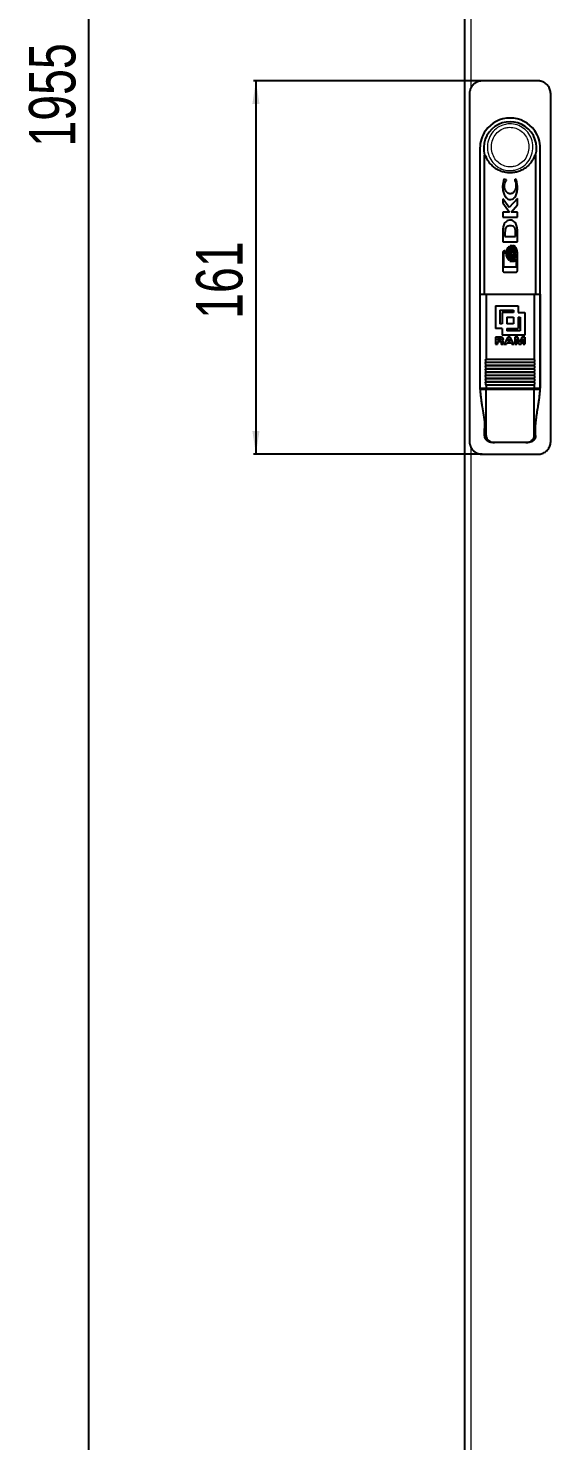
# Model space of a CAD drawing. Header units: millimetres. Extents: x -847 to 1903, y -1228 to 1043.
# Drawn here: x -847 to -622, y -619 to -10 of the extents above; entities that cross this region are included whole.
import ezdxf

# ---------------------------------------------------------------- set-up
doc = ezdxf.new("R2010")
doc.units = ezdxf.units.MM
doc.layers.add('FORMAT', color=7, linetype='Continuous')
doc.styles.add('SLDTEXTSTYLE0', font='TXT', dxfattribs={"width": 0.75})
doc.dimstyles.new('SLDDIMSTYLE0', dxfattribs={"dimtxt": 20, "dimasz": 10, "dimexe": 0, "dimexo": 0.0625, "dimgap": 5, "dimtad": 2, "dimdec": 1, "dimrnd": 1e-09, "dimzin": 12, "dimdsep": 46, "dimtxsty": 'SLDTEXTSTYLE0', "dimsah": 1, "dimcen": 0.09, "dimadec": 0, "dimazin": 3, "dimtfac": 1, "dimtofl": 0, "dimtmove": 0, "dimatfit": 3, "dimfxl": 0, "dimfrac": 2, "dimtolj": 1, "dimtzin": 12, "dimarcsym": 0})

# ---------------------------------------------------------------- blocks, each defined once
blk = doc.blocks.new('_D_1')
at = {"layer": 'FORMAT'}
for p, q in [((-658.98, 864.6), (-821.98, 864.6)), ((-820.98, -1090.4), (-820.98, 864.6)), ((-658.98, -1090.4), (-821.98, -1090.4))]:
    blk.add_line(p, q, dxfattribs=at)
for points in [[(-820.98, 864.6), (-822.52, 854.6), (-819.44, 854.6)], [(-820.98, -1090.4), (-819.44, -1080.4), (-822.52, -1080.4)]]:
    blk.add_solid(points, dxfattribs=at)
at = {"layer": 'FORMAT', "insert": (-846.76, -60.76), "char_height": 20, "attachment_point": 1, "rotation": 90, "style": 'SLDTEXTSTYLE0'}
blk.add_mtext('1955', dxfattribs=at)
blk = doc.blocks.new('_D_2')
at = {"layer": 'FORMAT'}
for p, q in [((-651.48, -32.4), (-749.98, -32.4)), ((-748.98, -32.4), (-748.98, -193.4)), ((-651.48, -193.4), (-749.98, -193.4))]:
    blk.add_line(p, q, dxfattribs=at)
for points in [[(-748.98, -32.4), (-750.52, -42.4), (-747.44, -42.4)], [(-748.98, -193.4), (-747.44, -183.4), (-750.52, -183.4)]]:
    blk.add_solid(points, dxfattribs=at)
at = {"layer": 'FORMAT', "insert": (-774.76, -135.07), "char_height": 20, "attachment_point": 1, "rotation": 90, "style": 'SLDTEXTSTYLE0'}
blk.add_mtext('161', dxfattribs=at)

msp = doc.modelspace()

# ---------------------------------------------------------------- linework, layer by layer
at = {"color": 7, "linetype": 'Continuous', "lineweight": 25}
for p, q in [((-658.97, -1090.4), (-658.97, 864.6)), ((-627.47, -32.4), (-651.47, -32.4)), ((-656.97, -37.9), (-656.97, -187.9)), ((-621.97, -187.9), (-621.97, -37.9)), ((-652.47, -61.4), (-652.47, -164.4)), ((-650.47, -124.4), (-650.47, -64.4)), ((-650.47, -64.4), (-650.47, -64.4)), ((-628.47, -64.4), (-628.47, -124.4)), ((-628.47, -64.4), (-628.47, -64.4)), ((-626.47, -164.4), (-626.47, -61.4)), ((-642.17, -74.73), (-642.7, -77.88)), ((-641.09, -75.1), (-642.17, -74.73)), ((-641.09, -75.4), (-641.09, -75.1)), ((-636.68, -75.13), (-637.49, -74.85)), ((-637.49, -74.85), (-637.49, -75.08)), ((-636.25, -77.91), (-636.68, -75.13)), ((-639.83, -87.07), (-642.62, -83.28)), ((-642.62, -83.28), (-642.62, -84.97)), ((-642.62, -84.97), (-639.66, -88.96)), ((-636.33, -83.19), (-639.83, -87.07)), ((-636.33, -85.92), (-636.33, -83.19)), ((-639.66, -88.96), (-642.62, -88.96)), ((-642.62, -88.96), (-642.62, -91.19)), ((-642.62, -91.19), (-636.33, -91.19)), ((-638.97, -88.96), (-636.33, -85.92)), ((-636.33, -88.96), (-638.97, -88.96)), ((-636.33, -91.19), (-636.33, -88.96)), ((-641.66, -96.93), (-641.74, -97.9)), ((-636.35, -96.76), (-636.53, -95.14)), ((-636.32, -97.76), (-636.35, -96.76)), ((-642.61, -97.59), (-642.61, -101.82)), ((-642.61, -101.82), (-636.32, -101.82)), ((-641.74, -97.9), (-641.74, -99.45)), ((-641.74, -99.45), (-637.1, -99.45)), ((-638.77, -103.53), (-639.45, -103.53)), ((-637.68, -103.53), (-638.38, -103.53)), ((-637.1, -99.45), (-637.1, -98.03)), ((-636.32, -97.78), (-636.32, -97.76)), ((-636.32, -97.8), (-636.32, -97.78)), ((-636.32, -101.82), (-636.32, -97.8)), ((-642.62, -106.41), (-642.62, -114.25)), ((-642.11, -112.79), (-642.11, -106.55)), ((-642.11, -106.55), (-641.53, -106.55)), ((-641.53, -105.76), (-641.96, -105.76)), ((-641.53, -106.55), (-641.53, -105.76)), ((-639.8, -109.72), (-639.53, -109.59)), ((-639.51, -104.05), (-639.74, -103.91)), ((-639.38, -109.47), (-639.14, -109.2)), ((-639.14, -104.45), (-639.37, -104.17)), ((-639.03, -106.82), (-638.76, -105.27)), ((-638.75, -108.39), (-639.03, -106.82)), ((-638.76, -105.27), (-638.99, -104.7)), ((-638.98, -108.95), (-638.75, -108.39)), ((-636.81, -109.11), (-636.81, -112.79)), ((-636.33, -114.25), (-636.33, -106.41)), ((-636.81, -112.79), (-642.11, -112.79)), ((-641.96, -114.9), (-636.99, -114.9)), ((-639.6, -110.19), (-638.92, -110.19)), ((-638.53, -110.19), (-637.83, -110.19)), ((-652.44, -124.4), (-652.44, -164.9)), ((-652.44, -124.4), (-649.82, -124.4)), ((-649.82, -124.4), (-629.13, -124.4)), ((-649.82, -124.4), (-649.82, -152.4)), ((-629.13, -124.4), (-629.13, -152.4)), ((-629.13, -124.4), (-626.51, -124.4)), ((-626.51, -124.4), (-626.51, -164.9)), ((-645.82, -129.4), (-636.06, -129.4)), ((-645.82, -129.4), (-645.82, -139.16)), ((-643.86, -131.35), (-643.86, -137.21)), ((-643.86, -131.35), (-638.01, -131.35)), ((-638.01, -132.33), (-642.89, -132.33)), ((-642.89, -132.33), (-642.89, -137.21)), ((-638.01, -131.35), (-638.01, -132.33)), ((-636.06, -129.4), (-636.06, -132.33)), ((-636.06, -132.33), (-633.13, -132.33)), ((-633.13, -132.33), (-633.13, -142.09)), ((-642.89, -139.16), (-645.82, -139.16)), ((-642.89, -137.21), (-643.86, -137.21)), ((-642.89, -139.16), (-642.89, -142.09)), ((-640.94, -134.28), (-640.94, -137.21)), ((-640.94, -134.28), (-638.01, -134.28)), ((-638.01, -137.21), (-640.94, -137.21)), ((-640.94, -139.16), (-640.94, -140.14)), ((-640.94, -139.16), (-636.06, -139.16)), ((-638.01, -134.28), (-638.01, -137.21)), ((-636.06, -134.28), (-636.06, -139.16)), ((-636.06, -134.28), (-635.08, -134.28)), ((-635.08, -134.28), (-635.08, -140.14)), ((-643.75, -142.96), (-645.81, -142.96)), ((-645.81, -142.96), (-645.81, -145.93)), ((-645.81, -145.93), (-644.94, -145.93)), ((-644.94, -143.46), (-644.94, -144.26)), ((-644.94, -143.46), (-643.87, -143.46)), ((-643.91, -144.26), (-644.94, -144.26)), ((-644.94, -144.75), (-644.94, -145.93)), ((-644.94, -144.75), (-644.01, -144.75)), ((-643.38, -145.23), (-643.36, -145.55)), ((-643.23, -145.93), (-642.27, -145.93)), ((-633.13, -142.09), (-642.89, -142.09)), ((-642.44, -145.5), (-642.46, -145.14)), ((-642.44, -145.5), (-642.44, -145.51)), ((-642.27, -145.84), (-642.27, -145.93)), ((-640.43, -142.96), (-641.97, -145.93)), ((-641.97, -145.93), (-641.03, -145.93)), ((-641.03, -145.93), (-640.75, -145.33)), ((-635.08, -140.14), (-640.94, -140.14)), ((-640.75, -145.33), (-639.08, -145.33)), ((-640.52, -144.83), (-639.92, -143.56)), ((-639.32, -144.83), (-640.52, -144.83)), ((-639.41, -142.96), (-640.43, -142.96)), ((-639.92, -143.56), (-639.32, -144.83)), ((-637.86, -145.93), (-639.41, -142.96)), ((-639.08, -145.33), (-638.79, -145.93)), ((-638.79, -145.93), (-637.86, -145.93)), ((-636.09, -142.96), (-637.4, -142.96)), ((-637.4, -142.96), (-637.4, -145.93)), ((-637.4, -145.93), (-636.56, -145.93)), ((-636.56, -143.54), (-636.56, -145.93)), ((-636.56, -143.54), (-635.68, -145.93)), ((-635.23, -145.22), (-636.09, -142.96)), ((-635.68, -145.93), (-634.77, -145.93)), ((-634.38, -142.96), (-635.23, -145.22)), ((-634.77, -145.93), (-633.9, -143.54)), ((-633.06, -142.96), (-634.38, -142.96)), ((-633.9, -143.54), (-633.9, -145.93)), ((-633.9, -145.93), (-633.06, -145.93)), ((-633.06, -142.96), (-633.06, -145.93)), ((-650.07, -152.5), (-649.87, -152.5)), ((-629.08, -152.5), (-649.87, -152.5)), ((-629.08, -153.9), (-649.87, -153.9)), ((-629.08, -155.3), (-649.87, -155.3)), ((-629.08, -156.7), (-649.87, -156.7)), ((-629.08, -158.1), (-649.87, -158.1)), ((-629.08, -152.5), (-628.87, -152.5)), ((-629.08, -159.5), (-649.87, -159.5)), ((-629.08, -160.9), (-649.87, -160.9)), ((-629.08, -162.3), (-649.87, -162.3)), ((-649.82, -163.6), (-649.82, -164.9)), ((-629.13, -163.6), (-629.13, -164.9)), ((-652.44, -164.9), (-649.82, -164.9)), ((-652.44, -165.4), (-649.82, -165.4)), ((-650.47, -165.4), (-650.47, -164.9)), ((-649.82, -164.9), (-629.13, -164.9)), ((-649.82, -185.4), (-649.82, -165.4)), ((-649.82, -165.4), (-629.13, -165.4)), ((-629.13, -164.9), (-626.51, -164.9)), ((-629.13, -185.4), (-629.13, -165.4)), ((-629.13, -165.4), (-626.51, -165.4)), ((-628.47, -164.9), (-628.47, -165.4)), ((-650.43, -185.4), (-650.43, -182.32)), ((-628.51, -185.4), (-628.51, -182.32)), ((-646.2, -188.4), (-647.13, -188.4)), ((-632.74, -188.4), (-646.2, -188.4)), ((-631.81, -188.4), (-632.74, -188.4)), ((-651.47, -193.4), (-627.47, -193.4))]:
    msp.add_line(p, q, dxfattribs=at)
at = {"color": 8, "linetype": 'Continuous', "lineweight": 18}
for p, q in [((-656.37, 862), (-656.37, -35.42)), ((-649.82, -152.4), (-629.13, -152.4)), ((-650.43, -185.4), (-649.82, -185.4)), ((-629.13, -185.4), (-628.51, -185.4)), ((-656.37, -190.37), (-656.37, -1087.8))]:
    msp.add_line(p, q, dxfattribs=at)
at = {"color": 7, "linetype": 'Continuous', "lineweight": 25}
for centre, radius, start, end in [((-639.47, -61.4), 13, 35.39435, 144.60565), ((-639.47, -61.4), 13, 144.60565, 180), ((-639.47, -61.4), 11.4, 344.74488, 195.25752), ((-639.47, -61.4), 13, 0, 35.39435), ((-639.47, -164.4), 13, 180, 184.41172), ((-639.47, -164.4), 13, 355.58829, 0)]:
    msp.add_arc(centre, radius, start, end, dxfattribs=at)
for points, knots in [([(-651.47, -32.4), (-651.62, -32.41), (-651.93, -32.41), (-652.39, -32.47), (-652.85, -32.57), (-653.24, -32.69), (-653.65, -32.85), (-654.06, -33.04), (-654.51, -33.31), (-654.89, -33.58), (-655.3, -33.94), (-655.73, -34.39), (-656.09, -34.9), (-656.4, -35.43), (-656.65, -36), (-656.81, -36.56), (-656.92, -37.09), (-656.97, -37.5), (-656.97, -37.8), (-656.97, -37.9)], [0, 0, 0, 0, 0.053023, 0.106463, 0.160421, 0.214809, 0.248565, 0.313564, 0.373339, 0.429609, 0.475267, 0.562923, 0.644347, 0.690005, 0.777661, 0.859085, 0.894152, 0.964595, 1, 1, 1, 1]), ([(-621.97, -37.9), (-621.99, -37.6), (-622.02, -36.98), (-622.26, -36.08), (-622.64, -35.23), (-623.15, -34.46), (-623.79, -33.78), (-624.54, -33.22), (-625.37, -32.79), (-626.15, -32.55), (-626.86, -32.42), (-627.27, -32.41), (-627.47, -32.4)], [0, 0, 0, 0, 0.105841, 0.214751, 0.320592, 0.429503, 0.535345, 0.644257, 0.7501, 0.859012, 0.929074, 1, 1, 1, 1]), ([(-628.47, -64.4), (-628.51, -64.49), (-628.58, -64.68), (-628.72, -64.71), (-628.84, -64.69), (-628.89, -64.62), (-628.91, -64.63), (-628.94, -64.67), (-629.02, -64.81), (-629.19, -65.18), (-629.43, -65.76), (-629.89, -66.65), (-630.58, -67.71), (-631.63, -68.91), (-632.95, -70.02), (-634.53, -70.95), (-636.26, -71.62), (-638.08, -72), (-639.97, -72.07), (-641.84, -71.83), (-643.66, -71.29), (-645.34, -70.45), (-646.86, -69.34), (-648.02, -68.15), (-648.87, -66.97), (-649.37, -66.07), (-649.7, -65.32), (-649.88, -64.91), (-649.99, -64.69), (-650.02, -64.64), (-650.04, -64.62), (-650.07, -64.64), (-650.16, -64.71), (-650.28, -64.71), (-650.4, -64.61), (-650.45, -64.47), (-650.47, -64.4)], [0, 0, 0, 0, 0.029866, 0.060771, 0.080581, 0.084244, 0.085862, 0.08847, 0.091879, 0.103764, 0.126235, 0.148889, 0.193609, 0.239219, 0.292874, 0.34803, 0.402686, 0.458886, 0.514249, 0.571205, 0.626758, 0.683939, 0.739166, 0.796042, 0.832708, 0.869862, 0.888172, 0.906854, 0.910284, 0.912985, 0.914825, 0.916689, 0.924521, 0.95598, 0.977796, 1, 1, 1, 1]), ([(-642.7, -77.88), (-642.67, -78.48), (-642.62, -79.66), (-642.12, -81.36), (-641.38, -82.68), (-640.55, -83.33), (-640, -83.56), (-639.7, -83.58), (-639.55, -83.59)], [0, 0, 0, 0, 0.250282, 0.499393, 0.748791, 0.874699, 0.937286, 1, 1, 1, 1]), ([(-641.88, -77.83), (-641.84, -77.39), (-641.78, -76.51), (-641.32, -75.77), (-641.09, -75.4)], [0, 0, 0, 0, 0.500963, 1, 1, 1, 1]), ([(-639.4, -81.09), (-639.59, -81.07), (-639.97, -81.03), (-640.48, -80.78), (-640.92, -80.42), (-641.39, -79.83), (-641.79, -78.96), (-641.85, -78.2), (-641.88, -77.83)], [0, 0, 0, 0, 0.124416, 0.248357, 0.373982, 0.500169, 0.7494, 1, 1, 1, 1]), ([(-639.55, -83.59), (-639.25, -83.56), (-638.63, -83.51), (-637.8, -83.05), (-637.19, -82.35), (-636.64, -81.25), (-636.3, -79.74), (-636.26, -78.52), (-636.25, -77.91)], [0, 0, 0, 0, 0.125262, 0.250124, 0.375384, 0.500707, 0.750322, 1, 1, 1, 1]), ([(-636.93, -77.83), (-636.96, -78.2), (-637.01, -78.95), (-637.41, -79.83), (-637.88, -80.42), (-638.32, -80.78), (-638.83, -81.03), (-639.21, -81.07), (-639.4, -81.09)], [0, 0, 0, 0, 0.249965, 0.497821, 0.623014, 0.748581, 0.874284, 1, 1, 1, 1]), ([(-637.49, -75.08), (-637.32, -75.52), (-636.99, -76.41), (-636.95, -77.35), (-636.93, -77.83)], [0, 0, 0, 0, 0.500084, 1, 1, 1, 1]), ([(-641.96, -94.05), (-642.09, -94.33), (-642.35, -94.88), (-642.55, -96.08), (-642.59, -96.98), (-642.61, -97.59)], [0, 0, 0, 0, 0.249362, 0.499672, 1, 1, 1, 1]), ([(-636.53, -95.14), (-636.62, -94.84), (-636.8, -94.25), (-637.31, -93.46), (-638, -92.82), (-638.86, -92.41), (-639.81, -92.37), (-640.7, -92.68), (-641.44, -93.28), (-641.79, -93.8), (-641.96, -94.05)], [0, 0, 0, 0, 0.125557, 0.25014, 0.375477, 0.500068, 0.624419, 0.749377, 0.874071, 1, 1, 1, 1]), ([(-639.45, -94.9), (-639.73, -94.91), (-640.16, -94.92), (-640.7, -95.11), (-641.06, -95.35), (-641.3, -95.7), (-641.51, -96.23), (-641.6, -96.65), (-641.66, -96.93)], [0, 0, 0, 0, 0.249432, 0.37514, 0.499356, 0.623458, 0.749245, 1, 1, 1, 1]), ([(-637.1, -98.03), (-637.11, -97.66), (-637.13, -96.91), (-637.33, -95.96), (-637.81, -95.35), (-638.48, -94.95), (-639.06, -94.92), (-639.45, -94.9)], [0, 0, 0, 0, 0.248427, 0.497372, 0.622903, 0.74851, 1, 1, 1, 1]), ([(-639.45, -103.53), (-639.32, -103.62), (-639.06, -103.79), (-638.68, -104.29), (-638.22, -105.28), (-638.15, -106.21), (-638.1, -106.82)], [0, 0, 0, 0, 0.1256783, 0.2511395, 0.5015899, 1, 1, 1, 1]), ([(-637.43, -106.82), (-637.48, -106.21), (-637.54, -105.28), (-638.01, -104.3), (-638.38, -103.79), (-638.64, -103.62), (-638.77, -103.53)], [0, 0, 0, 0, 0.496168, 0.747703, 0.874111, 1, 1, 1, 1]), ([(-638.38, -103.53), (-638.25, -103.62), (-637.99, -103.79), (-637.62, -104.29), (-637.15, -105.28), (-637.08, -106.21), (-637.04, -106.82)], [0, 0, 0, 0, 0.125677, 0.251137, 0.501585, 1, 1, 1, 1]), ([(-636.33, -106.41), (-636.35, -106.13), (-636.4, -105.59), (-636.69, -104.81), (-637.02, -104.21), (-637.34, -103.77), (-637.57, -103.61), (-637.68, -103.53)], [0, 0, 0, 0, 0.249822, 0.49931, 0.748741, 0.874879, 1, 1, 1, 1]), ([(-641.96, -105.76), (-642.04, -105.77), (-642.21, -105.79), (-642.43, -105.93), (-642.56, -106.11), (-642.61, -106.28), (-642.61, -106.36), (-642.62, -106.41)], [0, 0, 0, 0, 0.249445, 0.498999, 0.74851, 0.873859, 1, 1, 1, 1]), ([(-639.74, -103.91), (-639.87, -103.97), (-640.13, -104.09), (-640.54, -104.5), (-640.9, -105.13), (-641.15, -105.96), (-641.18, -106.54), (-641.19, -106.82)], [0, 0, 0, 0, 0.1246, 0.248977, 0.500405, 0.749333, 1, 1, 1, 1]), ([(-641.19, -106.82), (-641.18, -107.11), (-641.15, -107.67), (-640.91, -108.48), (-640.57, -109.11), (-640.17, -109.52), (-639.92, -109.65), (-639.8, -109.72)], [0, 0, 0, 0, 0.2487307, 0.4973773, 0.750528, 0.8752331, 1, 1, 1, 1]), ([(-640.68, -106.82), (-640.63, -106.31), (-640.56, -105.53), (-640.11, -104.57), (-639.71, -104.22), (-639.51, -104.05)], [0, 0, 0, 0, 0.4989654, 0.749922, 1, 1, 1, 1]), ([(-639.53, -109.59), (-639.73, -109.41), (-640.12, -109.07), (-640.56, -108.11), (-640.63, -107.34), (-640.68, -106.82)], [0, 0, 0, 0, 0.249575, 0.500842, 1, 1, 1, 1]), ([(-639.37, -104.17), (-639.54, -104.35), (-639.88, -104.7), (-640.27, -105.61), (-640.34, -106.34), (-640.38, -106.82)], [0, 0, 0, 0, 0.2501927, 0.5001584, 1, 1, 1, 1]), ([(-640.38, -106.82), (-640.34, -107.31), (-640.27, -108.03), (-639.88, -108.94), (-639.55, -109.29), (-639.38, -109.47)], [0, 0, 0, 0, 0.499584, 0.749527, 1, 1, 1, 1]), ([(-639.87, -106.82), (-639.84, -106.4), (-639.8, -105.77), (-639.5, -104.97), (-639.26, -104.63), (-639.14, -104.45)], [0, 0, 0, 0, 0.50146, 0.750257, 1, 1, 1, 1]), ([(-639.14, -109.2), (-639.26, -109.02), (-639.5, -108.67), (-639.79, -107.88), (-639.84, -107.25), (-639.87, -106.82)], [0, 0, 0, 0, 0.2508953, 0.500775, 1, 1, 1, 1]), ([(-638.1, -106.82), (-638.15, -107.47), (-638.23, -108.44), (-638.74, -109.46), (-639.16, -109.96), (-639.45, -110.12), (-639.6, -110.19)], [0, 0, 0, 0, 0.497146, 0.748374, 0.87465, 1, 1, 1, 1]), ([(-638.99, -104.7), (-639.15, -105.03), (-639.49, -105.7), (-639.52, -106.45), (-639.54, -106.82)], [0, 0, 0, 0, 0.498433, 1, 1, 1, 1]), ([(-639.54, -106.82), (-639.52, -107.2), (-639.49, -107.95), (-639.15, -108.62), (-638.98, -108.95)], [0, 0, 0, 0, 0.501471, 1, 1, 1, 1]), ([(-638.92, -110.19), (-638.78, -110.12), (-638.49, -109.96), (-638.07, -109.46), (-637.56, -108.45), (-637.48, -107.47), (-637.43, -106.82)], [0, 0, 0, 0, 0.125292, 0.251009, 0.501049, 1, 1, 1, 1]), ([(-637.04, -106.82), (-637.09, -107.47), (-637.16, -108.44), (-637.67, -109.46), (-638.1, -109.96), (-638.39, -110.12), (-638.53, -110.19)], [0, 0, 0, 0, 0.497154, 0.74838, 0.874653, 1, 1, 1, 1]), ([(-637.83, -110.19), (-637.72, -110.14), (-637.49, -110.03), (-637.12, -109.67), (-636.94, -109.33), (-636.81, -109.11)], [0, 0, 0, 0, 0.248111, 0.495863, 1, 1, 1, 1]), ([(-642.62, -114.25), (-642.61, -114.3), (-642.61, -114.38), (-642.56, -114.55), (-642.43, -114.72), (-642.21, -114.87), (-642.04, -114.89), (-641.96, -114.9)], [0, 0, 0, 0, 0.125388, 0.250591, 0.500192, 0.749805, 1, 1, 1, 1]), ([(-636.99, -114.9), (-636.9, -114.89), (-636.73, -114.87), (-636.51, -114.72), (-636.39, -114.55), (-636.33, -114.38), (-636.33, -114.3), (-636.33, -114.25)], [0, 0, 0, 0, 0.249437, 0.498997, 0.748516, 0.87386, 1, 1, 1, 1]), ([(-644.01, -144.75), (-643.9, -144.76), (-643.74, -144.76), (-643.57, -144.82), (-643.48, -144.89), (-643.42, -144.99), (-643.39, -145.11), (-643.38, -145.2), (-643.38, -145.23)], [0, 0, 0, 0, 0.362307, 0.499762, 0.603895, 0.707751, 0.888159, 1, 1, 1, 1]), ([(-643.22, -143.86), (-643.23, -143.9), (-643.23, -143.98), (-643.29, -144.08), (-643.38, -144.16), (-643.58, -144.25), (-643.77, -144.26), (-643.91, -144.26)], [0, 0, 0, 0, 0.144848, 0.259554, 0.374146, 0.548842, 1, 1, 1, 1]), ([(-643.87, -143.46), (-643.73, -143.46), (-643.55, -143.47), (-643.35, -143.57), (-643.27, -143.67), (-643.23, -143.76), (-643.23, -143.83), (-643.22, -143.86)], [0, 0, 0, 0, 0.464779, 0.639498, 0.766783, 0.894486, 1, 1, 1, 1]), ([(-642.35, -143.8), (-642.36, -143.71), (-642.37, -143.55), (-642.48, -143.34), (-642.67, -143.17), (-643.09, -142.98), (-643.48, -142.97), (-643.75, -142.96)], [0, 0, 0, 0, 0.149141, 0.264134, 0.378852, 0.560232, 1, 1, 1, 1]), ([(-643.36, -145.55), (-643.36, -145.59), (-643.35, -145.66), (-643.33, -145.78), (-643.28, -145.88), (-643.24, -145.93), (-643.23, -145.93)], [0, 0, 0, 0, 0.2561394, 0.5126978, 0.9190221, 1, 1, 1, 1]), ([(-642.98, -144.49), (-642.87, -144.46), (-642.69, -144.41), (-642.49, -144.24), (-642.38, -144.05), (-642.35, -143.89), (-642.35, -143.81), (-642.35, -143.8)], [0, 0, 0, 0, 0.331473, 0.546481, 0.762526, 0.960277, 1, 1, 1, 1]), ([(-642.46, -145.14), (-642.47, -145.04), (-642.49, -144.88), (-642.6, -144.69), (-642.76, -144.56), (-642.9, -144.52), (-642.98, -144.49)], [0, 0, 0, 0, 0.336422, 0.52346, 0.710673, 1, 1, 1, 1]), ([(-642.27, -145.84), (-642.3, -145.83), (-642.35, -145.81), (-642.4, -145.73), (-642.44, -145.62), (-642.44, -145.55), (-642.44, -145.51)], [0, 0, 0, 0, 0.20263, 0.420406, 0.728008, 1, 1, 1, 1]), ([(-649.82, -153.8), (-649.86, -153.59), (-649.92, -153.26), (-650.01, -152.83), (-650.05, -152.61), (-650.07, -152.5)], [0, 0, 0, 0, 0.499993, 0.749996, 1, 1, 1, 1]), ([(-649.82, -155.2), (-649.86, -154.99), (-649.92, -154.66), (-650.01, -154.23), (-650.05, -154.01), (-650.07, -153.9)], [0, 0, 0, 0, 0.499993, 0.749996, 1, 1, 1, 1]), ([(-649.82, -156.6), (-649.86, -156.39), (-649.92, -156.06), (-650.01, -155.63), (-650.05, -155.41), (-650.07, -155.3)], [0, 0, 0, 0, 0.499993, 0.749996, 1, 1, 1, 1]), ([(-649.82, -158), (-649.86, -157.79), (-649.92, -157.46), (-650.01, -157.03), (-650.05, -156.81), (-650.07, -156.7)], [0, 0, 0, 0, 0.499993, 0.749996, 1, 1, 1, 1]), ([(-649.82, -159.4), (-649.86, -159.19), (-649.92, -158.86), (-650.01, -158.43), (-650.05, -158.21), (-650.07, -158.1)], [0, 0, 0, 0, 0.4999933, 0.7499958, 1, 1, 1, 1]), ([(-649.87, -152.5), (-649.86, -152.5), (-649.85, -152.5), (-649.83, -152.47), (-649.82, -152.44), (-649.82, -152.42), (-649.82, -152.41), (-649.82, -152.4)], [0, 0, 0, 0, 0.295691, 0.568687, 0.759853, 0.951912, 1, 1, 1, 1]), ([(-649.87, -153.9), (-649.86, -153.9), (-649.85, -153.9), (-649.83, -153.87), (-649.82, -153.84), (-649.82, -153.82), (-649.82, -153.81), (-649.82, -153.8)], [0, 0, 0, 0, 0.295691, 0.568687, 0.759853, 0.951912, 1, 1, 1, 1]), ([(-649.87, -155.3), (-649.86, -155.3), (-649.85, -155.3), (-649.83, -155.27), (-649.82, -155.24), (-649.82, -155.22), (-649.82, -155.21), (-649.82, -155.2)], [0, 0, 0, 0, 0.2956914, 0.5686867, 0.7598531, 0.9519121, 1, 1, 1, 1]), ([(-649.87, -156.7), (-649.86, -156.7), (-649.85, -156.7), (-649.83, -156.67), (-649.82, -156.64), (-649.82, -156.62), (-649.82, -156.61), (-649.82, -156.6)], [0, 0, 0, 0, 0.2956914, 0.5686867, 0.7598531, 0.9519121, 1, 1, 1, 1]), ([(-649.87, -158.1), (-649.86, -158.1), (-649.85, -158.1), (-649.83, -158.07), (-649.82, -158.04), (-649.82, -158.02), (-649.82, -158.01), (-649.82, -158)], [0, 0, 0, 0, 0.295691, 0.568687, 0.759853, 0.951912, 1, 1, 1, 1]), ([(-629.13, -153.8), (-631.05, -153.8), (-634.9, -153.8), (-641.83, -153.8), (-646.79, -153.8), (-649.82, -153.8)], [0, 0, 0, 0, 0.280051, 0.560047, 1, 1, 1, 1]), ([(-629.13, -155.2), (-631.05, -155.2), (-634.9, -155.2), (-641.83, -155.2), (-646.79, -155.2), (-649.82, -155.2)], [0, 0, 0, 0, 0.280051, 0.560047, 1, 1, 1, 1]), ([(-629.13, -156.6), (-631.05, -156.6), (-634.9, -156.6), (-641.83, -156.6), (-646.79, -156.6), (-649.82, -156.6)], [0, 0, 0, 0, 0.280051, 0.560047, 1, 1, 1, 1]), ([(-629.13, -158), (-631.05, -158), (-634.9, -158), (-641.83, -158), (-646.79, -158), (-649.82, -158)], [0, 0, 0, 0, 0.280051, 0.560047, 1, 1, 1, 1]), ([(-629.13, -152.4), (-629.13, -152.41), (-629.13, -152.43), (-629.12, -152.46), (-629.11, -152.48), (-629.09, -152.5), (-629.08, -152.5), (-629.08, -152.5)], [0, 0, 0, 0, 0.1717087, 0.3429843, 0.5250053, 0.735802, 1, 1, 1, 1]), ([(-628.87, -152.5), (-628.89, -152.61), (-628.94, -152.88), (-629.03, -153.32), (-629.1, -153.64), (-629.13, -153.8)], [0, 0, 0, 0, 0.249996, 0.624995, 1, 1, 1, 1]), ([(-629.13, -153.8), (-629.13, -153.81), (-629.13, -153.83), (-629.12, -153.86), (-629.11, -153.88), (-629.09, -153.9), (-629.08, -153.9), (-629.08, -153.9)], [0, 0, 0, 0, 0.171709, 0.342984, 0.525005, 0.735802, 1, 1, 1, 1]), ([(-628.87, -153.9), (-628.89, -154.01), (-628.94, -154.28), (-629.03, -154.72), (-629.1, -155.04), (-629.13, -155.2)], [0, 0, 0, 0, 0.249996, 0.624995, 1, 1, 1, 1]), ([(-629.13, -155.2), (-629.13, -155.21), (-629.13, -155.23), (-629.12, -155.26), (-629.11, -155.28), (-629.09, -155.3), (-629.08, -155.3), (-629.08, -155.3)], [0, 0, 0, 0, 0.1717087, 0.3429843, 0.5250053, 0.735802, 1, 1, 1, 1]), ([(-628.87, -155.3), (-628.89, -155.41), (-628.94, -155.68), (-629.03, -156.12), (-629.1, -156.44), (-629.13, -156.6)], [0, 0, 0, 0, 0.249996, 0.624995, 1, 1, 1, 1]), ([(-629.13, -156.6), (-629.13, -156.61), (-629.13, -156.63), (-629.12, -156.66), (-629.11, -156.68), (-629.09, -156.7), (-629.08, -156.7), (-629.08, -156.7)], [0, 0, 0, 0, 0.171709, 0.342984, 0.525005, 0.735802, 1, 1, 1, 1]), ([(-628.87, -156.7), (-628.89, -156.81), (-628.94, -157.08), (-629.03, -157.52), (-629.1, -157.84), (-629.13, -158)], [0, 0, 0, 0, 0.249996, 0.6249953, 1, 1, 1, 1]), ([(-629.13, -158), (-629.13, -158.01), (-629.13, -158.03), (-629.12, -158.06), (-629.11, -158.08), (-629.09, -158.1), (-629.08, -158.1), (-629.08, -158.1)], [0, 0, 0, 0, 0.171709, 0.342984, 0.525005, 0.735802, 1, 1, 1, 1]), ([(-628.87, -158.1), (-628.89, -158.21), (-628.94, -158.48), (-629.03, -158.92), (-629.1, -159.24), (-629.13, -159.4)], [0, 0, 0, 0, 0.249996, 0.624995, 1, 1, 1, 1]), ([(-649.82, -160.8), (-649.86, -160.59), (-649.92, -160.26), (-650.01, -159.83), (-650.05, -159.61), (-650.07, -159.5)], [0, 0, 0, 0, 0.499993, 0.749996, 1, 1, 1, 1]), ([(-649.82, -162.2), (-649.86, -161.99), (-649.92, -161.66), (-650.01, -161.23), (-650.05, -161.01), (-650.07, -160.9)], [0, 0, 0, 0, 0.499993, 0.749996, 1, 1, 1, 1]), ([(-649.82, -163.6), (-649.86, -163.39), (-649.92, -163.06), (-650.01, -162.63), (-650.05, -162.41), (-650.07, -162.3)], [0, 0, 0, 0, 0.499993, 0.749996, 1, 1, 1, 1]), ([(-649.87, -159.5), (-649.86, -159.5), (-649.85, -159.5), (-649.83, -159.47), (-649.82, -159.44), (-649.82, -159.42), (-649.82, -159.41), (-649.82, -159.4)], [0, 0, 0, 0, 0.295691, 0.568687, 0.759853, 0.951912, 1, 1, 1, 1]), ([(-649.87, -160.9), (-649.86, -160.9), (-649.85, -160.9), (-649.83, -160.87), (-649.82, -160.84), (-649.82, -160.82), (-649.82, -160.81), (-649.82, -160.8)], [0, 0, 0, 0, 0.295691, 0.568687, 0.759853, 0.951912, 1, 1, 1, 1]), ([(-649.87, -162.3), (-649.86, -162.3), (-649.85, -162.3), (-649.83, -162.27), (-649.82, -162.24), (-649.82, -162.22), (-649.82, -162.21), (-649.82, -162.2)], [0, 0, 0, 0, 0.295691, 0.568687, 0.759853, 0.951912, 1, 1, 1, 1]), ([(-629.13, -159.4), (-631.05, -159.4), (-634.9, -159.4), (-641.83, -159.4), (-646.79, -159.4), (-649.82, -159.4)], [0, 0, 0, 0, 0.2800507, 0.5600468, 1, 1, 1, 1]), ([(-629.13, -160.8), (-631.05, -160.8), (-634.9, -160.8), (-641.83, -160.8), (-646.79, -160.8), (-649.82, -160.8)], [0, 0, 0, 0, 0.280051, 0.560047, 1, 1, 1, 1]), ([(-629.13, -162.2), (-631.05, -162.2), (-634.9, -162.2), (-641.83, -162.2), (-646.79, -162.2), (-649.82, -162.2)], [0, 0, 0, 0, 0.280051, 0.560047, 1, 1, 1, 1]), ([(-629.13, -163.6), (-631.05, -163.6), (-634.9, -163.6), (-641.83, -163.6), (-646.79, -163.6), (-649.82, -163.6)], [0, 0, 0, 0, 0.280051, 0.560047, 1, 1, 1, 1]), ([(-629.13, -159.4), (-629.13, -159.41), (-629.13, -159.43), (-629.12, -159.46), (-629.11, -159.48), (-629.09, -159.5), (-629.08, -159.5), (-629.08, -159.5)], [0, 0, 0, 0, 0.171709, 0.342984, 0.525005, 0.735802, 1, 1, 1, 1]), ([(-628.87, -159.5), (-628.89, -159.61), (-628.94, -159.88), (-629.03, -160.32), (-629.1, -160.64), (-629.13, -160.8)], [0, 0, 0, 0, 0.249996, 0.624995, 1, 1, 1, 1]), ([(-629.13, -160.8), (-629.13, -160.81), (-629.13, -160.83), (-629.12, -160.86), (-629.11, -160.88), (-629.09, -160.9), (-629.08, -160.9), (-629.08, -160.9)], [0, 0, 0, 0, 0.171709, 0.342984, 0.525005, 0.735802, 1, 1, 1, 1]), ([(-628.87, -160.9), (-628.89, -161.01), (-628.94, -161.28), (-629.03, -161.72), (-629.1, -162.04), (-629.13, -162.2)], [0, 0, 0, 0, 0.249996, 0.624995, 1, 1, 1, 1]), ([(-629.13, -162.2), (-629.13, -162.21), (-629.13, -162.23), (-629.12, -162.26), (-629.11, -162.28), (-629.09, -162.3), (-629.08, -162.3), (-629.08, -162.3)], [0, 0, 0, 0, 0.171709, 0.342984, 0.525005, 0.735802, 1, 1, 1, 1]), ([(-628.87, -162.3), (-628.89, -162.41), (-628.94, -162.68), (-629.03, -163.12), (-629.1, -163.44), (-629.13, -163.6)], [0, 0, 0, 0, 0.249996, 0.624995, 1, 1, 1, 1]), ([(-652.44, -165.4), (-652.39, -166.03), (-652.3, -167.29), (-652.08, -169.15), (-651.81, -171.02), (-651.61, -172.31), (-651.5, -172.95)], [0, 0, 0, 0, 0.249645, 0.499697, 0.749684, 1, 1, 1, 1]), ([(-627.44, -172.95), (-627.34, -172.31), (-627.13, -171.03), (-626.87, -169.15), (-626.65, -167.3), (-626.55, -166.03), (-626.51, -165.4)], [0, 0, 0, 0, 0.249412, 0.4992255, 0.7495239, 1, 1, 1, 1]), ([(-651.5, -172.95), (-651.31, -174.12), (-650.92, -176.49), (-650.49, -179.7), (-650.45, -181.69), (-650.43, -182.32)], [0, 0, 0, 0, 0.401015, 0.812371, 1, 1, 1, 1]), ([(-628.51, -182.32), (-628.5, -181.65), (-628.47, -180.29), (-628.23, -178.02), (-627.87, -175.55), (-627.59, -173.82), (-627.44, -172.95)], [0, 0, 0, 0, 0.200882, 0.40717, 0.701581, 1, 1, 1, 1]), ([(-656.97, -187.9), (-656.97, -188.06), (-656.96, -188.36), (-656.9, -188.82), (-656.8, -189.28), (-656.68, -189.7), (-656.48, -190.2), (-656.19, -190.76), (-655.84, -191.26), (-655.43, -191.73), (-654.98, -192.16), (-654.51, -192.5), (-654.06, -192.76), (-653.65, -192.96), (-653.16, -193.15), (-652.74, -193.26), (-652.28, -193.35), (-651.88, -193.4), (-651.57, -193.4), (-651.47, -193.4)], [0, 0, 0, 0, 0.053022, 0.106461, 0.160418, 0.214805, 0.260462, 0.348116, 0.429539, 0.475196, 0.562852, 0.644276, 0.678032, 0.743031, 0.802806, 0.859076, 0.894145, 0.964593, 1, 1, 1, 1]), ([(-647.13, -188.4), (-647.54, -188.36), (-648.34, -188.29), (-649.4, -187.68), (-650.12, -186.81), (-650.41, -185.99), (-650.43, -185.53), (-650.43, -185.4)], [0, 0, 0, 0, 0.244194, 0.488981, 0.716656, 0.923156, 1, 1, 1, 1]), ([(-649.82, -185.4), (-649.78, -185.7), (-649.72, -186.29), (-649.25, -187.09), (-648.55, -187.75), (-647.56, -188.25), (-646.72, -188.4), (-646.25, -188.4), (-646.2, -188.4)], [0, 0, 0, 0, 0.169896, 0.33938, 0.519039, 0.726848, 0.970472, 1, 1, 1, 1]), ([(-632.74, -188.4), (-632.24, -188.35), (-631.32, -188.27), (-630.21, -187.63), (-629.48, -186.81), (-629.16, -186.02), (-629.14, -185.54), (-629.13, -185.4)], [0, 0, 0, 0, 0.292704, 0.526599, 0.722431, 0.919267, 1, 1, 1, 1]), ([(-628.51, -185.4), (-628.54, -185.72), (-628.61, -186.35), (-629.1, -187.2), (-629.84, -187.88), (-630.78, -188.32), (-631.47, -188.38), (-631.81, -188.4)], [0, 0, 0, 0, 0.1918411, 0.383469, 0.5809611, 0.7934617, 1, 1, 1, 1]), ([(-627.47, -193.4), (-627.17, -193.39), (-626.55, -193.36), (-625.65, -193.12), (-624.8, -192.74), (-624.03, -192.22), (-623.35, -191.58), (-622.79, -190.84), (-622.36, -190.01), (-622.12, -189.22), (-621.99, -188.51), (-621.98, -188.11), (-621.97, -187.9)], [0, 0, 0, 0, 0.105843, 0.214755, 0.320598, 0.429511, 0.535354, 0.644266, 0.750109, 0.859021, 0.929078, 1, 1, 1, 1])]:
    msp.add_open_spline(points, degree=3, knots=knots, dxfattribs=at)
at = {"color": 8, "linetype": 'Continuous', "lineweight": 18}
for points, knots in [([(-639.47, -71.1), (-639.87, -71.08), (-641.33, -71.03), (-643.81, -70.25), (-646.47, -68.33), (-648.41, -65.59), (-649.39, -62.29), (-649.25, -58.79), (-647.96, -55.53), (-645.66, -52.91), (-642.99, -51.45), (-640.12, -50.83), (-637.21, -51.01), (-634.2, -52.29), (-631.74, -54.48), (-630.1, -57.42), (-629.47, -60.81), (-630, -64.29), (-631.65, -67.41), (-634.22, -69.75), (-636.99, -70.94), (-638.79, -71.06), (-639.47, -71.1)], [0, 0, 0, 0, 0.01915, 0.070299, 0.121827, 0.174622, 0.228963, 0.28448, 0.340377, 0.39571, 0.449678, 0.484245, 0.535714, 0.587166, 0.639036, 0.692345, 0.747141, 0.802884, 0.858699, 0.913653, 0.967076, 1, 1, 1, 1]), ([(-639.47, -69.47), (-638.91, -69.43), (-637.42, -69.33), (-635.13, -68.32), (-633.01, -66.34), (-631.66, -63.7), (-631.23, -60.77), (-631.74, -57.9), (-633.09, -55.42), (-635.12, -53.56), (-637.6, -52.48), (-640.01, -52.32), (-642.38, -52.85), (-644.58, -54.09), (-646.47, -56.31), (-647.54, -59.06), (-647.65, -62.01), (-646.84, -64.8), (-645.25, -67.12), (-643.05, -68.75), (-641.01, -69.41), (-639.8, -69.45), (-639.47, -69.47)], [0, 0, 0, 0, 0.032506, 0.085412, 0.140305, 0.196499, 0.252896, 0.308321, 0.361968, 0.413756, 0.464741, 0.515546, 0.549704, 0.603293, 0.658705, 0.7151, 0.771298, 0.826196, 0.879196, 0.930504, 0.981097, 1, 1, 1, 1])]:
    msp.add_open_spline(points, degree=3, knots=knots, dxfattribs=at)

# ---------------------------------------------------------------- dimensions: what is measured, and where the dimension line sits
at = {"layer": 'FORMAT'}
for base, p1, p2, picture, middle in [((-820.98, 864.6), (-658.97, -1090.4), (-658.97, 864.6), '_D_1', (-820.98, -31.21)), ((-748.98, -193.4), (-651.47, -32.4), (-651.47, -193.4), '_D_2', (-748.98, -112.9))]:
    dim = msp.add_linear_dim(base=base, p1=p1, p2=p2, angle=90, dimstyle='SLDDIMSTYLE0', dxfattribs=at)
    dim.commit()
    dim.dimension.update_dxf_attribs({"geometry": picture, "text_midpoint": middle, "dimtype": 160})

doc.saveas('drawing.dxf')
